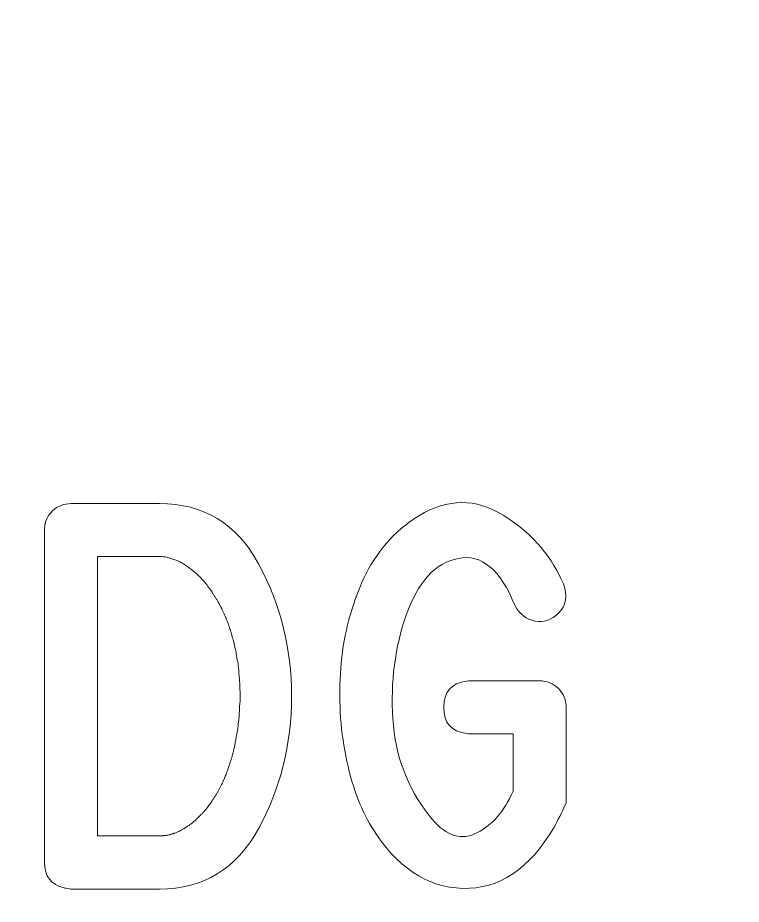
# Model space of a CAD drawing. Header units: millimetres. Extents: x -767 to 123, y -199 to 166.
# Drawn here: x -182.95 to -176.33, y -53.42 to -45.31 of the extents above; entities that cross this region are included whole.
import ezdxf

# ---------------------------------------------------------------- set-up
doc = ezdxf.new("R2010")
doc.units = ezdxf.units.MM
doc.header["$MEASUREMENT"] = 0
doc.layers.add('Cut', color=7, linetype='Continuous')
doc.layers.add('Engrave', color=7, linetype='Continuous', plot=False)

msp = doc.modelspace()

# ---------------------------------------------------------------- linework, layer by layer
at = {"layer": 'Cut', "color": 250, "lineweight": 9}
msp.add_open_spline([(-241.4198, -104.2661), (-241.4198, -104.2661), (-163.9194, -104.2661), (-163.9194, -104.2661), (-163.9194, -104.2661), (-163.3694, -104.2661), (-162.9194, -103.8161), (-162.9194, -103.2661), (-162.9194, -103.2661), (-162.9194, -103.2661), (-162.9194, -99.2698), (-162.9194, -99.2698), (-162.9194, -99.2698), (-162.9194, -99.2686), (-162.9194, -99.2673), (-162.9194, -99.2661), (-162.9194, -99.2661), (-162.9194, -95.9529), (-160.233, -93.2661), (-156.92, -93.2661), (-156.92, -93.2661), (-156.92, -93.2661), (-152.9193, -93.2661), (-152.9193, -93.2661), (-152.9193, -93.2661), (-152.3788, -93.2661), (-151.9348, -92.8314), (-151.9197, -92.2944), (-151.9197, -92.2944), (-151.9197, -92.2944), (-151.9197, 92.851), (-151.9197, 92.851), (-151.9197, 92.851), (-151.929, 93.3931), (-152.3752, 93.8339), (-152.9195, 93.8339), (-152.9195, 93.8339), (-152.9195, 93.8339), (-156.9202, 93.8339), (-156.9202, 93.8339), (-156.9202, 93.8339), (-160.2332, 93.8339), (-162.9196, 96.5207), (-162.9196, 99.8339), (-162.9196, 99.8339), (-162.9196, 99.8351), (-162.9196, 99.8364), (-162.9196, 99.8376), (-162.9196, 99.8376), (-162.9196, 99.8376), (-162.9196, 103.8339), (-162.9196, 103.8339), (-162.9196, 103.8339), (-162.9196, 104.3839), (-163.3696, 104.8339), (-163.9196, 104.8339), (-163.9196, 104.8339), (-163.9196, 104.8339), (-235.6707, 104.8339), (-235.6707, 104.8339), (-235.6707, 104.8339), (-235.6707, 104.8339), (-249.7831, 75.5521), (-249.7831, 75.5521), (-249.7831, 75.5521), (-250.0116, 75.0799), (-249.8319, 74.5112), (-249.3852, 74.2518), (-249.3852, 74.2518), (-249.3852, 74.2518), (-245.9261, 72.5781), (-245.9261, 72.5781), (-245.9261, 72.5781), (-243.8574, 71.6313), (-242.4199, 69.5429), (-242.42, 67.1193), (-242.42, 67.1193), (-242.419, 63.8066), (-245.1066, 61.1193), (-248.4201, 61.1193), (-248.4201, 61.1193), (-248.4201, 61.1193), (-252.4199, 61.1193), (-252.4199, 61.1193), (-252.4199, 61.1193), (-252.9699, 61.1193), (-253.4199, 60.6693), (-253.4199, 60.1193), (-253.4199, 60.1193), (-253.4199, 60.1193), (-253.4199, -92.2661), (-253.4199, -92.2661), (-253.4199, -92.2661), (-253.4199, -92.8161), (-252.9699, -93.2661), (-252.4199, -93.2661), (-252.4199, -93.2661), (-252.4199, -93.2661), (-248.4192, -93.2661), (-248.4192, -93.2661), (-248.4192, -93.2661), (-245.1062, -93.2661), (-242.4198, -95.9529), (-242.4198, -99.2661), (-242.4198, -99.2661), (-242.4198, -99.2673), (-242.4198, -99.2686), (-242.4198, -99.2698), (-242.4198, -99.2698), (-242.4198, -99.2698), (-242.4198, -103.2661), (-242.4198, -103.2661), (-242.4198, -103.2661), (-242.4198, -103.8161), (-241.9698, -104.2661), (-241.4198, -104.2661)], degree=3, knots=[0, 0, 0, 0, 0.033333, 0.033333, 0.033333, 0.033333, 0.066667, 0.066667, 0.066667, 0.066667, 0.1, 0.1, 0.1, 0.1, 0.133333, 0.133333, 0.133333, 0.133333, 0.166667, 0.166667, 0.166667, 0.166667, 0.2, 0.2, 0.2, 0.2, 0.233333, 0.233333, 0.233333, 0.233333, 0.266667, 0.266667, 0.266667, 0.266667, 0.3, 0.3, 0.3, 0.3, 0.333333, 0.333333, 0.333333, 0.333333, 0.366667, 0.366667, 0.366667, 0.366667, 0.4, 0.4, 0.4, 0.4, 0.433333, 0.433333, 0.433333, 0.433333, 0.466667, 0.466667, 0.466667, 0.466667, 0.5, 0.5, 0.5, 0.5, 0.533333, 0.533333, 0.533333, 0.533333, 0.566667, 0.566667, 0.566667, 0.566667, 0.6, 0.6, 0.6, 0.6, 0.633333, 0.633333, 0.633333, 0.633333, 0.666667, 0.666667, 0.666667, 0.666667, 0.7, 0.7, 0.7, 0.7, 0.733333, 0.733333, 0.733333, 0.733333, 0.766667, 0.766667, 0.766667, 0.766667, 0.8, 0.8, 0.8, 0.8, 0.833333, 0.833333, 0.833333, 0.833333, 0.866667, 0.866667, 0.866667, 0.866667, 0.9, 0.9, 0.9, 0.9, 0.933333, 0.933333, 0.933333, 0.933333, 1, 1, 1, 1], dxfattribs=at)
at = {"layer": 'Engrave', "color": 240, "lineweight": 9}
for points, knots in [([(-178.8276, -51.8582), (-178.8276, -51.8582), (-178.8429, -51.8565), (-178.8429, -51.8565), (-178.8429, -51.8565), (-178.9835, -51.8394), (-179.0534, -51.7594), (-179.0534, -51.6172), (-179.0534, -51.6172), (-179.0534, -51.4749), (-178.9835, -51.3949), (-178.8429, -51.3779), (-178.8429, -51.3779), (-178.8429, -51.3779), (-178.8276, -51.3743), (-178.8276, -51.3743), (-178.8276, -51.3743), (-178.8276, -51.3743), (-178.8124, -51.3743), (-178.8124, -51.3743), (-178.8124, -51.3743), (-178.8124, -51.3743), (-178.1768, -51.3743), (-178.1768, -51.3743), (-178.1768, -51.3743), (-178.1098, -51.3743), (-178.0527, -51.3979), (-178.0051, -51.4455), (-178.0051, -51.4455), (-177.9575, -51.4931), (-177.934, -51.5507), (-177.934, -51.6172), (-177.934, -51.6172), (-177.934, -51.6172), (-177.934, -52.4903), (-177.934, -52.4903), (-177.934, -52.4903), (-177.934, -52.4903), (-177.9545, -52.535), (-177.9545, -52.535), (-177.9545, -52.535), (-177.9545, -52.535), (-177.9663, -52.5626), (-177.9663, -52.5626), (-177.9663, -52.5626), (-177.9663, -52.5626), (-177.9786, -52.5885), (-177.9786, -52.5885), (-177.9786, -52.5885), (-177.9786, -52.5885), (-177.9922, -52.6143), (-177.9922, -52.6143), (-177.9922, -52.6143), (-177.9922, -52.6143), (-178.0063, -52.6402), (-178.0063, -52.6402), (-178.0063, -52.6402), (-178.0063, -52.6402), (-178.018, -52.6661), (-178.018, -52.6661), (-178.018, -52.6661), (-178.018, -52.6661), (-178.0322, -52.6919), (-178.0322, -52.6919), (-178.0322, -52.6919), (-178.0322, -52.6919), (-178.0474, -52.7178), (-178.0474, -52.7178), (-178.0474, -52.7178), (-178.2703, -53.0964), (-178.5472, -53.2817), (-178.8776, -53.2734), (-178.8776, -53.2734), (-179.2086, -53.2646), (-179.4862, -53.0776), (-179.7113, -52.7125), (-179.7113, -52.7125), (-179.8183, -52.5391), (-179.8971, -52.3221), (-179.9489, -52.0605), (-179.9489, -52.0605), (-180.0006, -51.7994), (-180.0165, -51.5325), (-179.9953, -51.2597), (-179.9953, -51.2597), (-179.9747, -50.9869), (-179.9112, -50.7276), (-179.8054, -50.4812), (-179.8054, -50.4812), (-179.699, -50.2349), (-179.5402, -50.0391), (-179.3292, -49.8945), (-179.3292, -49.8945), (-179.0646, -49.7151), (-178.8077, -49.6946), (-178.5572, -49.8316), (-178.5572, -49.8316), (-178.3067, -49.9691), (-178.1198, -50.1614), (-177.9957, -50.4095), (-177.9957, -50.4095), (-177.9957, -50.4095), (-177.9822, -50.4371), (-177.9822, -50.4371), (-177.9822, -50.4371), (-177.9822, -50.4371), (-177.9716, -50.4613), (-177.9716, -50.4613), (-177.9716, -50.4613), (-177.9716, -50.4613), (-177.9581, -50.4871), (-177.9581, -50.4871), (-177.9581, -50.4871), (-177.9187, -50.5959), (-177.934, -50.6853), (-178.0028, -50.7541), (-178.0028, -50.7541), (-178.0692, -50.8193), (-178.1415, -50.844), (-178.2197, -50.8275), (-178.2197, -50.8275), (-178.2979, -50.8105), (-178.3579, -50.7646), (-178.4008, -50.6888), (-178.4008, -50.6888), (-178.5348, -50.3554), (-178.7077, -50.2102), (-178.92, -50.2531), (-178.92, -50.2531), (-179.1316, -50.2955), (-179.2904, -50.4689), (-179.3962, -50.7729), (-179.3962, -50.7729), (-179.4997, -51.0668), (-179.5402, -51.3832), (-179.5185, -51.7212), (-179.5185, -51.7212), (-179.4967, -52.0593), (-179.3862, -52.3545), (-179.1875, -52.6055), (-179.1875, -52.6055), (-179.0511, -52.7813), (-178.9123, -52.8377), (-178.7706, -52.7748), (-178.7706, -52.7748), (-178.6295, -52.7113), (-178.5184, -52.5938), (-178.4367, -52.4215), (-178.4367, -52.4215), (-178.4367, -52.4215), (-178.4178, -52.3839), (-178.4178, -52.3839), (-178.4178, -52.3839), (-178.4178, -52.3839), (-178.4178, -51.8582), (-178.4178, -51.8582), (-178.4178, -51.8582), (-178.4178, -51.8582), (-178.8276, -51.8582), (-178.8276, -51.8582)], [0, 0, 0, 0, 0.02439, 0.02439, 0.02439, 0.02439, 0.04878, 0.04878, 0.04878, 0.04878, 0.073171, 0.073171, 0.073171, 0.073171, 0.097561, 0.097561, 0.097561, 0.097561, 0.121951, 0.121951, 0.121951, 0.121951, 0.146341, 0.146341, 0.146341, 0.146341, 0.170732, 0.170732, 0.170732, 0.170732, 0.195122, 0.195122, 0.195122, 0.195122, 0.219512, 0.219512, 0.219512, 0.219512, 0.243902, 0.243902, 0.243902, 0.243902, 0.268293, 0.268293, 0.268293, 0.268293, 0.292683, 0.292683, 0.292683, 0.292683, 0.317073, 0.317073, 0.317073, 0.317073, 0.341463, 0.341463, 0.341463, 0.341463, 0.365854, 0.365854, 0.365854, 0.365854, 0.390244, 0.390244, 0.390244, 0.390244, 0.414634, 0.414634, 0.414634, 0.414634, 0.439024, 0.439024, 0.439024, 0.439024, 0.463415, 0.463415, 0.463415, 0.463415, 0.487805, 0.487805, 0.487805, 0.487805, 0.512195, 0.512195, 0.512195, 0.512195, 0.536585, 0.536585, 0.536585, 0.536585, 0.560976, 0.560976, 0.560976, 0.560976, 0.585366, 0.585366, 0.585366, 0.585366, 0.609756, 0.609756, 0.609756, 0.609756, 0.634146, 0.634146, 0.634146, 0.634146, 0.658537, 0.658537, 0.658537, 0.658537, 0.682927, 0.682927, 0.682927, 0.682927, 0.707317, 0.707317, 0.707317, 0.707317, 0.731707, 0.731707, 0.731707, 0.731707, 0.756098, 0.756098, 0.756098, 0.756098, 0.780488, 0.780488, 0.780488, 0.780488, 0.804878, 0.804878, 0.804878, 0.804878, 0.829268, 0.829268, 0.829268, 0.829268, 0.853659, 0.853659, 0.853659, 0.853659, 0.878049, 0.878049, 0.878049, 0.878049, 0.902439, 0.902439, 0.902439, 0.902439, 0.926829, 0.926829, 0.926829, 0.926829, 0.95122, 0.95122, 0.95122, 0.95122, 1, 1, 1, 1]), ([(-182.4641, -49.7516), (-182.4641, -49.7516), (-181.6528, -49.7516), (-181.6528, -49.7516), (-181.6528, -49.7516), (-181.2494, -49.7516), (-180.9478, -49.935), (-180.7467, -50.3025), (-180.7467, -50.3025), (-180.5457, -50.67), (-180.4451, -51.0745), (-180.4451, -51.5155), (-180.4451, -51.5155), (-180.4451, -51.9564), (-180.5462, -52.3603), (-180.7473, -52.7278), (-180.7473, -52.7278), (-180.949, -53.0953), (-181.2506, -53.2793), (-181.6528, -53.2793), (-181.6528, -53.2793), (-181.6528, -53.2793), (-182.4641, -53.2793), (-182.4641, -53.2793), (-182.4641, -53.2793), (-182.4641, -53.2793), (-182.4606, -53.2793), (-182.4606, -53.2793), (-182.4606, -53.2793), (-182.4606, -53.2793), (-182.4641, -53.2793), (-182.4641, -53.2793), (-182.4641, -53.2793), (-182.5018, -53.2734), (-182.5223, -53.2699), (-182.5259, -53.2687), (-182.5259, -53.2687), (-182.6452, -53.2405), (-182.7046, -53.1623), (-182.7034, -53.0347), (-182.7034, -53.0347), (-182.7034, -53.0347), (-182.7052, -53.0347), (-182.7052, -53.0347), (-182.7052, -53.0347), (-182.7052, -53.0347), (-182.7034, -49.9927), (-182.7034, -49.9927), (-182.7034, -49.9927), (-182.7046, -49.9891), (-182.7052, -49.9844), (-182.7052, -49.9791), (-182.7052, -49.9791), (-182.7017, -49.9156), (-182.677, -49.8621), (-182.6305, -49.818), (-182.6305, -49.818), (-182.5835, -49.7739), (-182.5276, -49.7516), (-182.4624, -49.7516), (-182.4624, -49.7516), (-182.4624, -49.7516), (-182.4641, -49.7516), (-182.4641, -49.7516)], [0, 0, 0, 0, 0.058824, 0.058824, 0.058824, 0.058824, 0.117647, 0.117647, 0.117647, 0.117647, 0.176471, 0.176471, 0.176471, 0.176471, 0.235294, 0.235294, 0.235294, 0.235294, 0.294118, 0.294118, 0.294118, 0.294118, 0.352941, 0.352941, 0.352941, 0.352941, 0.411765, 0.411765, 0.411765, 0.411765, 0.470588, 0.470588, 0.470588, 0.470588, 0.529412, 0.529412, 0.529412, 0.529412, 0.588235, 0.588235, 0.588235, 0.588235, 0.647059, 0.647059, 0.647059, 0.647059, 0.705882, 0.705882, 0.705882, 0.705882, 0.764706, 0.764706, 0.764706, 0.764706, 0.823529, 0.823529, 0.823529, 0.823529, 0.882353, 0.882353, 0.882353, 0.882353, 1, 1, 1, 1]), ([(-181.6528, -52.7937), (-181.6504, -52.7937), (-181.6481, -52.7937), (-181.6457, -52.7937), (-181.6457, -52.7937), (-181.6434, -52.7937), (-181.6404, -52.7937), (-181.6375, -52.7937), (-181.6375, -52.7937), (-181.6351, -52.7937), (-181.6328, -52.7931), (-181.631, -52.7925), (-181.631, -52.7925), (-181.6293, -52.7919), (-181.6269, -52.7919), (-181.6234, -52.7919), (-181.6234, -52.7919), (-181.621, -52.7919), (-181.6187, -52.7913), (-181.6157, -52.7907), (-181.6157, -52.7907), (-181.6128, -52.7901), (-181.6098, -52.7901), (-181.6063, -52.7901), (-181.6063, -52.7901), (-181.604, -52.7901), (-181.6016, -52.7895), (-181.5993, -52.7895), (-181.5993, -52.7895), (-181.5969, -52.7889), (-181.594, -52.7884), (-181.5904, -52.7884), (-181.5904, -52.7884), (-181.5887, -52.7884), (-181.5863, -52.7884), (-181.584, -52.7878), (-181.584, -52.7878), (-181.5816, -52.7872), (-181.5787, -52.7866), (-181.5752, -52.7866), (-181.5752, -52.7866), (-181.5705, -52.7842), (-181.5658, -52.7831), (-181.5616, -52.7831), (-181.5616, -52.7831), (-181.5593, -52.7831), (-181.5569, -52.7825), (-181.5546, -52.7807), (-181.5546, -52.7807), (-181.5522, -52.779), (-181.5493, -52.7772), (-181.5458, -52.7766), (-181.5458, -52.7766), (-181.5434, -52.7766), (-181.5411, -52.776), (-181.5381, -52.7754), (-181.5381, -52.7754), (-181.5352, -52.7748), (-181.5322, -52.7743), (-181.5287, -52.7731), (-181.5287, -52.7731), (-181.5264, -52.7731), (-181.524, -52.7725), (-181.5217, -52.7713), (-181.5217, -52.7713), (-181.5193, -52.7701), (-181.517, -52.769), (-181.5134, -52.7678), (-181.5134, -52.7678), (-181.5064, -52.7654), (-181.5011, -52.7631), (-181.4976, -52.7607), (-181.4976, -52.7607), (-181.477, -52.7537), (-181.4711, -52.7519), (-181.4805, -52.7537), (-181.4805, -52.7537), (-181.4781, -52.7537), (-181.4758, -52.7531), (-181.4734, -52.7513), (-181.4734, -52.7513), (-181.4711, -52.7496), (-181.4682, -52.7484), (-181.4652, -52.7472), (-181.4652, -52.7472), (-181.4546, -52.7401), (-181.4499, -52.7372), (-181.4511, -52.7384), (-181.4511, -52.7384), (-181.4399, -52.7325), (-181.4341, -52.7296), (-181.4341, -52.7296), (-181.4341, -52.7296), (-181.4317, -52.7284), (-181.4293, -52.7272), (-181.427, -52.7255), (-181.427, -52.7255), (-181.4246, -52.7237), (-181.4217, -52.7219), (-181.4182, -52.7196), (-181.4182, -52.7196), (-181.4082, -52.7125), (-181.4029, -52.709), (-181.4029, -52.709), (-181.4029, -52.709), (-181.4005, -52.7078), (-181.3982, -52.7066), (-181.3952, -52.7049), (-181.3952, -52.7049), (-181.3923, -52.7031), (-181.3894, -52.7013), (-181.3858, -52.699), (-181.3858, -52.699), (-181.3835, -52.6978), (-181.3811, -52.6961), (-181.3788, -52.6937), (-181.3788, -52.6937), (-181.3764, -52.6914), (-181.3735, -52.689), (-181.37, -52.6866), (-181.37, -52.6866), (-181.3682, -52.6855), (-181.3658, -52.6843), (-181.3635, -52.6825), (-181.3635, -52.6825), (-181.3611, -52.6808), (-181.3582, -52.6784), (-181.3547, -52.6767), (-181.3547, -52.6767), (-181.3523, -52.6743), (-181.3464, -52.6696), (-181.3376, -52.6625), (-181.3376, -52.6625), (-181.3282, -52.6531), (-181.3235, -52.649), (-181.3235, -52.649), (-181.3235, -52.649), (-181.3212, -52.6467), (-181.3194, -52.6443), (-181.3171, -52.642), (-181.3171, -52.642), (-181.3147, -52.6396), (-181.3118, -52.6367), (-181.3082, -52.6331), (-181.3082, -52.6331), (-181.3059, -52.6308), (-181.3035, -52.629), (-181.3012, -52.6267), (-181.3012, -52.6267), (-181.2988, -52.6243), (-181.2965, -52.6214), (-181.2929, -52.6179), (-181.2929, -52.6179), (-181.2894, -52.6155), (-181.2841, -52.6108), (-181.2771, -52.6043), (-181.2771, -52.6043), (-181.2747, -52.602), (-181.2724, -52.5996), (-181.2706, -52.5973), (-181.2706, -52.5973), (-181.2683, -52.5949), (-181.2653, -52.592), (-181.2618, -52.5885), (-181.2618, -52.5885), (-181.2594, -52.5861), (-181.2571, -52.5838), (-181.2547, -52.5808), (-181.2547, -52.5808), (-181.2524, -52.5779), (-181.2494, -52.5749), (-181.2465, -52.5714), (-181.2465, -52.5714), (-181.2324, -52.5532), (-181.2277, -52.5473), (-181.2324, -52.5544), (-181.2324, -52.5544), (-181.2242, -52.5461), (-181.2195, -52.5397), (-181.2171, -52.535), (-181.2171, -52.535), (-181.2065, -52.5214), (-181.2018, -52.515), (-181.203, -52.5161), (-181.203, -52.5161), (-181.2006, -52.5126), (-181.1983, -52.5097), (-181.1965, -52.5067), (-181.1965, -52.5067), (-181.1942, -52.5038), (-181.1912, -52.5009), (-181.1877, -52.4973), (-181.1877, -52.4973), (-181.1853, -52.4938), (-181.1836, -52.4903), (-181.1818, -52.4867), (-181.1818, -52.4867), (-181.1801, -52.4832), (-181.1771, -52.4803), (-181.1742, -52.4767), (-181.1742, -52.4767), (-181.173, -52.4732), (-181.1707, -52.4697), (-181.1677, -52.4656), (-181.1677, -52.4656), (-181.1648, -52.4615), (-181.1624, -52.4579), (-181.1601, -52.4544), (-181.1601, -52.4544), (-181.153, -52.445), (-181.1489, -52.4379), (-181.1465, -52.4332), (-181.1465, -52.4332), (-181.1442, -52.4303), (-181.1418, -52.4262), (-181.1401, -52.4221), (-181.1401, -52.4221), (-181.1383, -52.4185), (-181.136, -52.4144), (-181.1324, -52.4109), (-181.1324, -52.4109), (-181.1301, -52.408), (-181.1283, -52.4038), (-181.1266, -52.3997), (-181.1266, -52.3997), (-181.1248, -52.3962), (-181.1224, -52.3921), (-181.1189, -52.3886), (-181.1189, -52.3886), (-181.1166, -52.3833), (-181.113, -52.3756), (-181.1083, -52.3662), (-181.1083, -52.3662), (-181.106, -52.3627), (-181.1042, -52.3592), (-181.1024, -52.3545), (-181.1024, -52.3545), (-181.1007, -52.3498), (-181.0983, -52.345), (-181.0948, -52.3403), (-181.0948, -52.3403), (-181.0925, -52.3368), (-181.0901, -52.3333), (-181.0883, -52.3292), (-181.0883, -52.3292), (-181.0872, -52.3251), (-181.0842, -52.3209), (-181.0807, -52.3162), (-181.0807, -52.3162), (-181.0795, -52.3127), (-181.0783, -52.3092), (-181.0766, -52.3045), (-181.0766, -52.3045), (-181.0748, -52.2998), (-181.0731, -52.2951), (-181.0707, -52.2904), (-181.0707, -52.2904), (-181.0672, -52.2851), (-181.0631, -52.2763), (-181.0584, -52.2645), (-181.0584, -52.2645), (-181.0472, -52.2363), (-181.0431, -52.2269), (-181.0466, -52.2375), (-181.0466, -52.2375), (-181.0454, -52.2339), (-181.0437, -52.2292), (-181.0419, -52.2245), (-181.0419, -52.2245), (-181.0401, -52.2192), (-181.0384, -52.2139), (-181.036, -52.2098), (-181.036, -52.2098), (-181.0348, -52.2051), (-181.0337, -52.2004), (-181.0319, -52.1957), (-181.0319, -52.1957), (-181.0301, -52.191), (-181.0278, -52.1863), (-181.026, -52.1804), (-181.026, -52.1804), (-181.0225, -52.1698), (-181.0195, -52.161), (-181.0172, -52.1528), (-181.0172, -52.1528), (-181.016, -52.1481), (-181.0148, -52.1434), (-181.0131, -52.1387), (-181.0131, -52.1387), (-181.0113, -52.1346), (-181.009, -52.1293), (-181.0066, -52.1234), (-181.0066, -52.1234), (-181.0113, -52.1351), (-181.0084, -52.1252), (-180.9984, -52.094), (-180.9984, -52.094), (-180.996, -52.0887), (-180.9925, -52.0787), (-180.9878, -52.0652), (-180.9878, -52.0652), (-180.9878, -52.0605), (-180.9872, -52.0552), (-180.9854, -52.0505), (-180.9854, -52.0505), (-180.9837, -52.0452), (-180.9819, -52.0399), (-180.9807, -52.034), (-180.9807, -52.034), (-180.9796, -52.0293), (-180.9784, -52.0246), (-180.9772, -52.0193), (-180.9772, -52.0193), (-180.9766, -52.014), (-180.9749, -52.0087), (-180.9725, -52.0029), (-180.9725, -52.0029), (-180.9725, -51.9993), (-180.9713, -51.9952), (-180.9696, -51.9899), (-180.9696, -51.9899), (-180.9678, -51.9846), (-180.9666, -51.9793), (-180.9655, -51.9735), (-180.9655, -51.9735), (-180.9643, -51.9658), (-180.9625, -51.9546), (-180.9602, -51.9411), (-180.9602, -51.9411), (-180.9602, -51.9364), (-180.9596, -51.9317), (-180.9578, -51.9264), (-180.9578, -51.9264), (-180.956, -51.9211), (-180.9543, -51.9158), (-180.9537, -51.91), (-180.9537, -51.91), (-180.9537, -51.9053), (-180.9531, -51.9006), (-180.9519, -51.8953), (-180.9519, -51.8953), (-180.9508, -51.89), (-180.9496, -51.8847), (-180.9484, -51.8788), (-180.9484, -51.8788), (-180.9472, -51.8706), (-180.9455, -51.86), (-180.9431, -51.8459), (-180.9431, -51.8459), (-180.9431, -51.8418), (-180.9419, -51.8365), (-180.9402, -51.8306), (-180.9402, -51.8306), (-180.939, -51.8247), (-180.9372, -51.8194), (-180.9361, -51.8135), (-180.9361, -51.8135), (-180.9361, -51.8053), (-180.9349, -51.7947), (-180.9325, -51.7806), (-180.9325, -51.7806), (-180.9325, -51.7759), (-180.9325, -51.7712), (-180.9319, -51.7659), (-180.9319, -51.7659), (-180.9314, -51.7606), (-180.9302, -51.7547), (-180.929, -51.7483), (-180.929, -51.7483), (-180.9272, -51.7342), (-180.9261, -51.7236), (-180.9261, -51.7154), (-180.9261, -51.7154), (-180.9249, -51.7071), (-180.9243, -51.6965), (-180.9243, -51.6824), (-180.9243, -51.6824), (-180.9231, -51.6742), (-180.9225, -51.663), (-180.9225, -51.6483), (-180.9225, -51.6483), (-180.9214, -51.6401), (-180.9208, -51.6289), (-180.9208, -51.6154), (-180.9208, -51.6154), (-180.9208, -51.6095), (-180.9202, -51.6042), (-180.9196, -51.5989), (-180.9196, -51.5989), (-180.919, -51.5936), (-180.9184, -51.5878), (-180.9172, -51.5807), (-180.9172, -51.5807), (-180.9172, -51.576), (-180.9167, -51.5713), (-180.9161, -51.566), (-180.9161, -51.566), (-180.9161, -51.5613), (-180.9155, -51.5548), (-180.9155, -51.5484), (-180.9155, -51.5484), (-180.9155, -51.5437), (-180.9155, -51.5384), (-180.9155, -51.5325), (-180.9155, -51.5325), (-180.9155, -51.5272), (-180.9155, -51.5213), (-180.9155, -51.5155), (-180.9155, -51.5155), (-180.9155, -51.5096), (-180.9155, -51.5043), (-180.9155, -51.499), (-180.9155, -51.499), (-180.9155, -51.4937), (-180.9155, -51.4884), (-180.9155, -51.4825), (-180.9155, -51.4825), (-180.9155, -51.4772), (-180.9161, -51.4714), (-180.9161, -51.4667), (-180.9161, -51.4667), (-180.9167, -51.4614), (-180.9172, -51.4549), (-180.9172, -51.4484), (-180.9172, -51.4484), (-180.9172, -51.4437), (-180.9172, -51.4384), (-180.9172, -51.4325), (-180.9172, -51.4325), (-180.9172, -51.4273), (-180.9172, -51.4214), (-180.9172, -51.4155), (-180.9172, -51.4155), (-180.9172, -51.4084), (-180.9184, -51.3973), (-180.9208, -51.3808), (-180.9208, -51.3808), (-180.9208, -51.3673), (-180.9214, -51.3567), (-180.9225, -51.3502), (-180.9225, -51.3502), (-180.9225, -51.342), (-180.9237, -51.3302), (-180.9261, -51.3138), (-180.9261, -51.3138), (-180.9261, -51.3003), (-180.9267, -51.2897), (-180.9278, -51.2826), (-180.9278, -51.2826), (-180.9278, -51.275), (-180.9284, -51.2638), (-180.9308, -51.2503), (-180.9308, -51.2503), (-180.9319, -51.2456), (-180.9331, -51.2403), (-180.9337, -51.2344), (-180.9337, -51.2344), (-180.9343, -51.2291), (-180.9343, -51.2232), (-180.9343, -51.2174), (-180.9343, -51.2174), (-180.9366, -51.2038), (-180.939, -51.1927), (-180.9414, -51.1844), (-180.9414, -51.1844), (-180.9425, -51.1803), (-180.9437, -51.175), (-180.9449, -51.1703), (-180.9449, -51.1703), (-180.9461, -51.165), (-180.9466, -51.1597), (-180.9466, -51.1539), (-180.9466, -51.1539), (-180.9478, -51.1456), (-180.9496, -51.135), (-180.9519, -51.1209), (-180.9519, -51.1209), (-180.9531, -51.1127), (-180.9543, -51.1021), (-180.9566, -51.088), (-180.9566, -51.088), (-180.9613, -51.0745), (-180.9643, -51.0639), (-180.9655, -51.0574), (-180.9655, -51.0574), (-180.9678, -51.0433), (-180.9696, -51.0339), (-180.9707, -51.028), (-180.9707, -51.028), (-180.9731, -51.0233), (-180.9749, -51.0186), (-180.976, -51.0133), (-180.976, -51.0133), (-180.9772, -51.008), (-180.9778, -51.0028), (-180.979, -50.9969), (-180.979, -50.9969), (-180.9802, -50.9922), (-180.9819, -50.9875), (-180.9843, -50.9822), (-180.9843, -50.9822), (-180.9866, -50.9769), (-180.9878, -50.9716), (-180.9878, -50.9657), (-180.9878, -50.9657), (-180.9984, -50.9351), (-181.0013, -50.9251), (-180.9966, -50.9369), (-180.9966, -50.9369), (-180.999, -50.9287), (-181.0013, -50.9187), (-181.0048, -50.9075), (-181.0048, -50.9075), (-181.0072, -50.904), (-181.0096, -50.8999), (-181.0113, -50.8946), (-181.0113, -50.8946), (-181.0131, -50.8893), (-181.0143, -50.8846), (-181.0154, -50.8799), (-181.0154, -50.8799), (-181.0166, -50.8763), (-181.0201, -50.8664), (-181.026, -50.8505), (-181.026, -50.8505), (-181.0301, -50.8393), (-181.0337, -50.8299), (-181.036, -50.8228), (-181.036, -50.8228), (-181.0384, -50.8193), (-181.0401, -50.8152), (-181.0419, -50.8099), (-181.0419, -50.8099), (-181.0437, -50.8046), (-181.0454, -50.7999), (-181.0466, -50.7952), (-181.0466, -50.7952), (-181.0489, -50.7923), (-181.0513, -50.7882), (-181.0531, -50.7835), (-181.0531, -50.7835), (-181.0554, -50.7787), (-181.0572, -50.774), (-181.0584, -50.7693), (-181.0584, -50.7693), (-181.0631, -50.7582), (-181.0672, -50.7494), (-181.0707, -50.7435), (-181.0707, -50.7435), (-181.0754, -50.7323), (-181.0783, -50.7241), (-181.0807, -50.7194), (-181.0807, -50.7194), (-181.0854, -50.7082), (-181.0895, -50.6994), (-181.093, -50.6941), (-181.093, -50.6941), (-181.0954, -50.6906), (-181.0977, -50.6864), (-181.0995, -50.6823), (-181.0995, -50.6823), (-181.1019, -50.6788), (-181.1036, -50.6747), (-181.1048, -50.6712), (-181.1048, -50.6712), (-181.1119, -50.66), (-181.1166, -50.6518), (-181.1189, -50.647), (-181.1189, -50.647), (-181.1289, -50.6312), (-181.1336, -50.6235), (-181.1324, -50.6247), (-181.1324, -50.6247), (-181.136, -50.6212), (-181.1383, -50.6177), (-181.1401, -50.6135), (-181.1401, -50.6135), (-181.1418, -50.6094), (-181.1442, -50.6059), (-181.1465, -50.6024), (-181.1465, -50.6024), (-181.1489, -50.5977), (-181.153, -50.5912), (-181.1601, -50.5818), (-181.1601, -50.5818), (-181.1624, -50.5783), (-181.1648, -50.5747), (-181.1671, -50.5718), (-181.1671, -50.5718), (-181.1695, -50.5683), (-181.1712, -50.5647), (-181.1724, -50.5612), (-181.1724, -50.5612), (-181.1777, -50.5506), (-181.1877, -50.5377), (-181.2012, -50.5218), (-181.2012, -50.5218), (-181.2036, -50.5195), (-181.213, -50.5065), (-181.2289, -50.4836), (-181.2289, -50.4836), (-181.243, -50.4677), (-181.253, -50.456), (-181.26, -50.4489), (-181.26, -50.4489), (-181.2671, -50.4413), (-181.2771, -50.4301), (-181.2912, -50.4166), (-181.2912, -50.4166), (-181.3, -50.406), (-181.31, -50.3966), (-181.3206, -50.3872), (-181.3206, -50.3872), (-181.3282, -50.3813), (-181.3394, -50.3731), (-181.3529, -50.3613), (-181.3529, -50.3613), (-181.3647, -50.3519), (-181.3753, -50.3437), (-181.3858, -50.3354), (-181.3858, -50.3354), (-181.4123, -50.3184), (-181.4229, -50.3107), (-181.4182, -50.3131), (-181.4182, -50.3131), (-181.4417, -50.2996), (-181.4517, -50.2931), (-181.4493, -50.2943), (-181.4493, -50.2943), (-181.4493, -50.2943), (-181.4599, -50.289), (-181.4805, -50.2784), (-181.4805, -50.2784), (-181.4852, -50.2766), (-181.4958, -50.2725), (-181.5134, -50.2666), (-181.5134, -50.2666), (-181.5281, -50.2608), (-181.5393, -50.2566), (-181.5458, -50.2543), (-181.5458, -50.2543), (-181.5516, -50.2537), (-181.5569, -50.2519), (-181.5616, -50.2502), (-181.5616, -50.2502), (-181.5658, -50.2484), (-181.5705, -50.2467), (-181.5752, -50.2443), (-181.5752, -50.2443), (-181.5957, -50.2408), (-181.6063, -50.239), (-181.6063, -50.239), (-181.6063, -50.239), (-181.6134, -50.2378), (-181.6234, -50.2372), (-181.6375, -50.2372), (-181.6375, -50.2372), (-181.6404, -50.2372), (-181.6434, -50.2372), (-181.6457, -50.2372), (-181.6457, -50.2372), (-181.6481, -50.2372), (-181.6504, -50.2372), (-181.6528, -50.2372), (-181.6528, -50.2372), (-181.6528, -50.2372), (-182.2213, -50.2372), (-182.2213, -50.2372), (-182.2213, -50.2372), (-182.2213, -50.2372), (-182.2213, -52.7937), (-182.2213, -52.7937), (-182.2213, -52.7937), (-182.2213, -52.7937), (-182.2213, -52.7937), (-182.2213, -52.7937), (-182.2213, -52.7937), (-182.2213, -52.7937), (-181.6528, -52.7937), (-181.6528, -52.7937)], [0, 0, 0, 0, 0.005848, 0.005848, 0.005848, 0.005848, 0.011696, 0.011696, 0.011696, 0.011696, 0.017544, 0.017544, 0.017544, 0.017544, 0.023392, 0.023392, 0.023392, 0.023392, 0.02924, 0.02924, 0.02924, 0.02924, 0.035088, 0.035088, 0.035088, 0.035088, 0.040936, 0.040936, 0.040936, 0.040936, 0.046784, 0.046784, 0.046784, 0.046784, 0.052632, 0.052632, 0.052632, 0.052632, 0.05848, 0.05848, 0.05848, 0.05848, 0.064327, 0.064327, 0.064327, 0.064327, 0.070175, 0.070175, 0.070175, 0.070175, 0.076023, 0.076023, 0.076023, 0.076023, 0.081871, 0.081871, 0.081871, 0.081871, 0.087719, 0.087719, 0.087719, 0.087719, 0.093567, 0.093567, 0.093567, 0.093567, 0.099415, 0.099415, 0.099415, 0.099415, 0.105263, 0.105263, 0.105263, 0.105263, 0.111111, 0.111111, 0.111111, 0.111111, 0.116959, 0.116959, 0.116959, 0.116959, 0.122807, 0.122807, 0.122807, 0.122807, 0.128655, 0.128655, 0.128655, 0.128655, 0.134503, 0.134503, 0.134503, 0.134503, 0.140351, 0.140351, 0.140351, 0.140351, 0.146199, 0.146199, 0.146199, 0.146199, 0.152047, 0.152047, 0.152047, 0.152047, 0.157895, 0.157895, 0.157895, 0.157895, 0.163743, 0.163743, 0.163743, 0.163743, 0.169591, 0.169591, 0.169591, 0.169591, 0.175439, 0.175439, 0.175439, 0.175439, 0.181287, 0.181287, 0.181287, 0.181287, 0.187135, 0.187135, 0.187135, 0.187135, 0.192982, 0.192982, 0.192982, 0.192982, 0.19883, 0.19883, 0.19883, 0.19883, 0.204678, 0.204678, 0.204678, 0.204678, 0.210526, 0.210526, 0.210526, 0.210526, 0.216374, 0.216374, 0.216374, 0.216374, 0.222222, 0.222222, 0.222222, 0.222222, 0.22807, 0.22807, 0.22807, 0.22807, 0.233918, 0.233918, 0.233918, 0.233918, 0.239766, 0.239766, 0.239766, 0.239766, 0.245614, 0.245614, 0.245614, 0.245614, 0.251462, 0.251462, 0.251462, 0.251462, 0.25731, 0.25731, 0.25731, 0.25731, 0.263158, 0.263158, 0.263158, 0.263158, 0.269006, 0.269006, 0.269006, 0.269006, 0.274854, 0.274854, 0.274854, 0.274854, 0.280702, 0.280702, 0.280702, 0.280702, 0.28655, 0.28655, 0.28655, 0.28655, 0.292398, 0.292398, 0.292398, 0.292398, 0.298246, 0.298246, 0.298246, 0.298246, 0.304094, 0.304094, 0.304094, 0.304094, 0.309942, 0.309942, 0.309942, 0.309942, 0.315789, 0.315789, 0.315789, 0.315789, 0.321637, 0.321637, 0.321637, 0.321637, 0.327485, 0.327485, 0.327485, 0.327485, 0.333333, 0.333333, 0.333333, 0.333333, 0.339181, 0.339181, 0.339181, 0.339181, 0.345029, 0.345029, 0.345029, 0.345029, 0.350877, 0.350877, 0.350877, 0.350877, 0.356725, 0.356725, 0.356725, 0.356725, 0.362573, 0.362573, 0.362573, 0.362573, 0.368421, 0.368421, 0.368421, 0.368421, 0.374269, 0.374269, 0.374269, 0.374269, 0.380117, 0.380117, 0.380117, 0.380117, 0.385965, 0.385965, 0.385965, 0.385965, 0.391813, 0.391813, 0.391813, 0.391813, 0.397661, 0.397661, 0.397661, 0.397661, 0.403509, 0.403509, 0.403509, 0.403509, 0.409357, 0.409357, 0.409357, 0.409357, 0.415205, 0.415205, 0.415205, 0.415205, 0.421053, 0.421053, 0.421053, 0.421053, 0.426901, 0.426901, 0.426901, 0.426901, 0.432749, 0.432749, 0.432749, 0.432749, 0.438596, 0.438596, 0.438596, 0.438596, 0.444444, 0.444444, 0.444444, 0.444444, 0.450292, 0.450292, 0.450292, 0.450292, 0.45614, 0.45614, 0.45614, 0.45614, 0.461988, 0.461988, 0.461988, 0.461988, 0.467836, 0.467836, 0.467836, 0.467836, 0.473684, 0.473684, 0.473684, 0.473684, 0.479532, 0.479532, 0.479532, 0.479532, 0.48538, 0.48538, 0.48538, 0.48538, 0.491228, 0.491228, 0.491228, 0.491228, 0.497076, 0.497076, 0.497076, 0.497076, 0.502924, 0.502924, 0.502924, 0.502924, 0.508772, 0.508772, 0.508772, 0.508772, 0.51462, 0.51462, 0.51462, 0.51462, 0.520468, 0.520468, 0.520468, 0.520468, 0.526316, 0.526316, 0.526316, 0.526316, 0.532164, 0.532164, 0.532164, 0.532164, 0.538012, 0.538012, 0.538012, 0.538012, 0.54386, 0.54386, 0.54386, 0.54386, 0.549708, 0.549708, 0.549708, 0.549708, 0.555556, 0.555556, 0.555556, 0.555556, 0.561404, 0.561404, 0.561404, 0.561404, 0.567251, 0.567251, 0.567251, 0.567251, 0.573099, 0.573099, 0.573099, 0.573099, 0.578947, 0.578947, 0.578947, 0.578947, 0.584795, 0.584795, 0.584795, 0.584795, 0.590643, 0.590643, 0.590643, 0.590643, 0.596491, 0.596491, 0.596491, 0.596491, 0.602339, 0.602339, 0.602339, 0.602339, 0.608187, 0.608187, 0.608187, 0.608187, 0.614035, 0.614035, 0.614035, 0.614035, 0.619883, 0.619883, 0.619883, 0.619883, 0.625731, 0.625731, 0.625731, 0.625731, 0.631579, 0.631579, 0.631579, 0.631579, 0.637427, 0.637427, 0.637427, 0.637427, 0.643275, 0.643275, 0.643275, 0.643275, 0.649123, 0.649123, 0.649123, 0.649123, 0.654971, 0.654971, 0.654971, 0.654971, 0.660819, 0.660819, 0.660819, 0.660819, 0.666667, 0.666667, 0.666667, 0.666667, 0.672515, 0.672515, 0.672515, 0.672515, 0.678363, 0.678363, 0.678363, 0.678363, 0.684211, 0.684211, 0.684211, 0.684211, 0.690058, 0.690058, 0.690058, 0.690058, 0.695906, 0.695906, 0.695906, 0.695906, 0.701754, 0.701754, 0.701754, 0.701754, 0.707602, 0.707602, 0.707602, 0.707602, 0.71345, 0.71345, 0.71345, 0.71345, 0.719298, 0.719298, 0.719298, 0.719298, 0.725146, 0.725146, 0.725146, 0.725146, 0.730994, 0.730994, 0.730994, 0.730994, 0.736842, 0.736842, 0.736842, 0.736842, 0.74269, 0.74269, 0.74269, 0.74269, 0.748538, 0.748538, 0.748538, 0.748538, 0.754386, 0.754386, 0.754386, 0.754386, 0.760234, 0.760234, 0.760234, 0.760234, 0.766082, 0.766082, 0.766082, 0.766082, 0.77193, 0.77193, 0.77193, 0.77193, 0.777778, 0.777778, 0.777778, 0.777778, 0.783626, 0.783626, 0.783626, 0.783626, 0.789474, 0.789474, 0.789474, 0.789474, 0.795322, 0.795322, 0.795322, 0.795322, 0.80117, 0.80117, 0.80117, 0.80117, 0.807018, 0.807018, 0.807018, 0.807018, 0.812865, 0.812865, 0.812865, 0.812865, 0.818713, 0.818713, 0.818713, 0.818713, 0.824561, 0.824561, 0.824561, 0.824561, 0.830409, 0.830409, 0.830409, 0.830409, 0.836257, 0.836257, 0.836257, 0.836257, 0.842105, 0.842105, 0.842105, 0.842105, 0.847953, 0.847953, 0.847953, 0.847953, 0.853801, 0.853801, 0.853801, 0.853801, 0.859649, 0.859649, 0.859649, 0.859649, 0.865497, 0.865497, 0.865497, 0.865497, 0.871345, 0.871345, 0.871345, 0.871345, 0.877193, 0.877193, 0.877193, 0.877193, 0.883041, 0.883041, 0.883041, 0.883041, 0.888889, 0.888889, 0.888889, 0.888889, 0.894737, 0.894737, 0.894737, 0.894737, 0.900585, 0.900585, 0.900585, 0.900585, 0.906433, 0.906433, 0.906433, 0.906433, 0.912281, 0.912281, 0.912281, 0.912281, 0.918129, 0.918129, 0.918129, 0.918129, 0.923977, 0.923977, 0.923977, 0.923977, 0.929825, 0.929825, 0.929825, 0.929825, 0.935673, 0.935673, 0.935673, 0.935673, 0.94152, 0.94152, 0.94152, 0.94152, 0.947368, 0.947368, 0.947368, 0.947368, 0.953216, 0.953216, 0.953216, 0.953216, 0.959064, 0.959064, 0.959064, 0.959064, 0.964912, 0.964912, 0.964912, 0.964912, 0.97076, 0.97076, 0.97076, 0.97076, 0.976608, 0.976608, 0.976608, 0.976608, 0.982456, 0.982456, 0.982456, 0.982456, 0.988304, 0.988304, 0.988304, 0.988304, 1, 1, 1, 1])]:
    msp.add_open_spline(points, degree=3, knots=knots, dxfattribs=at)

doc.saveas('drawing.dxf')
